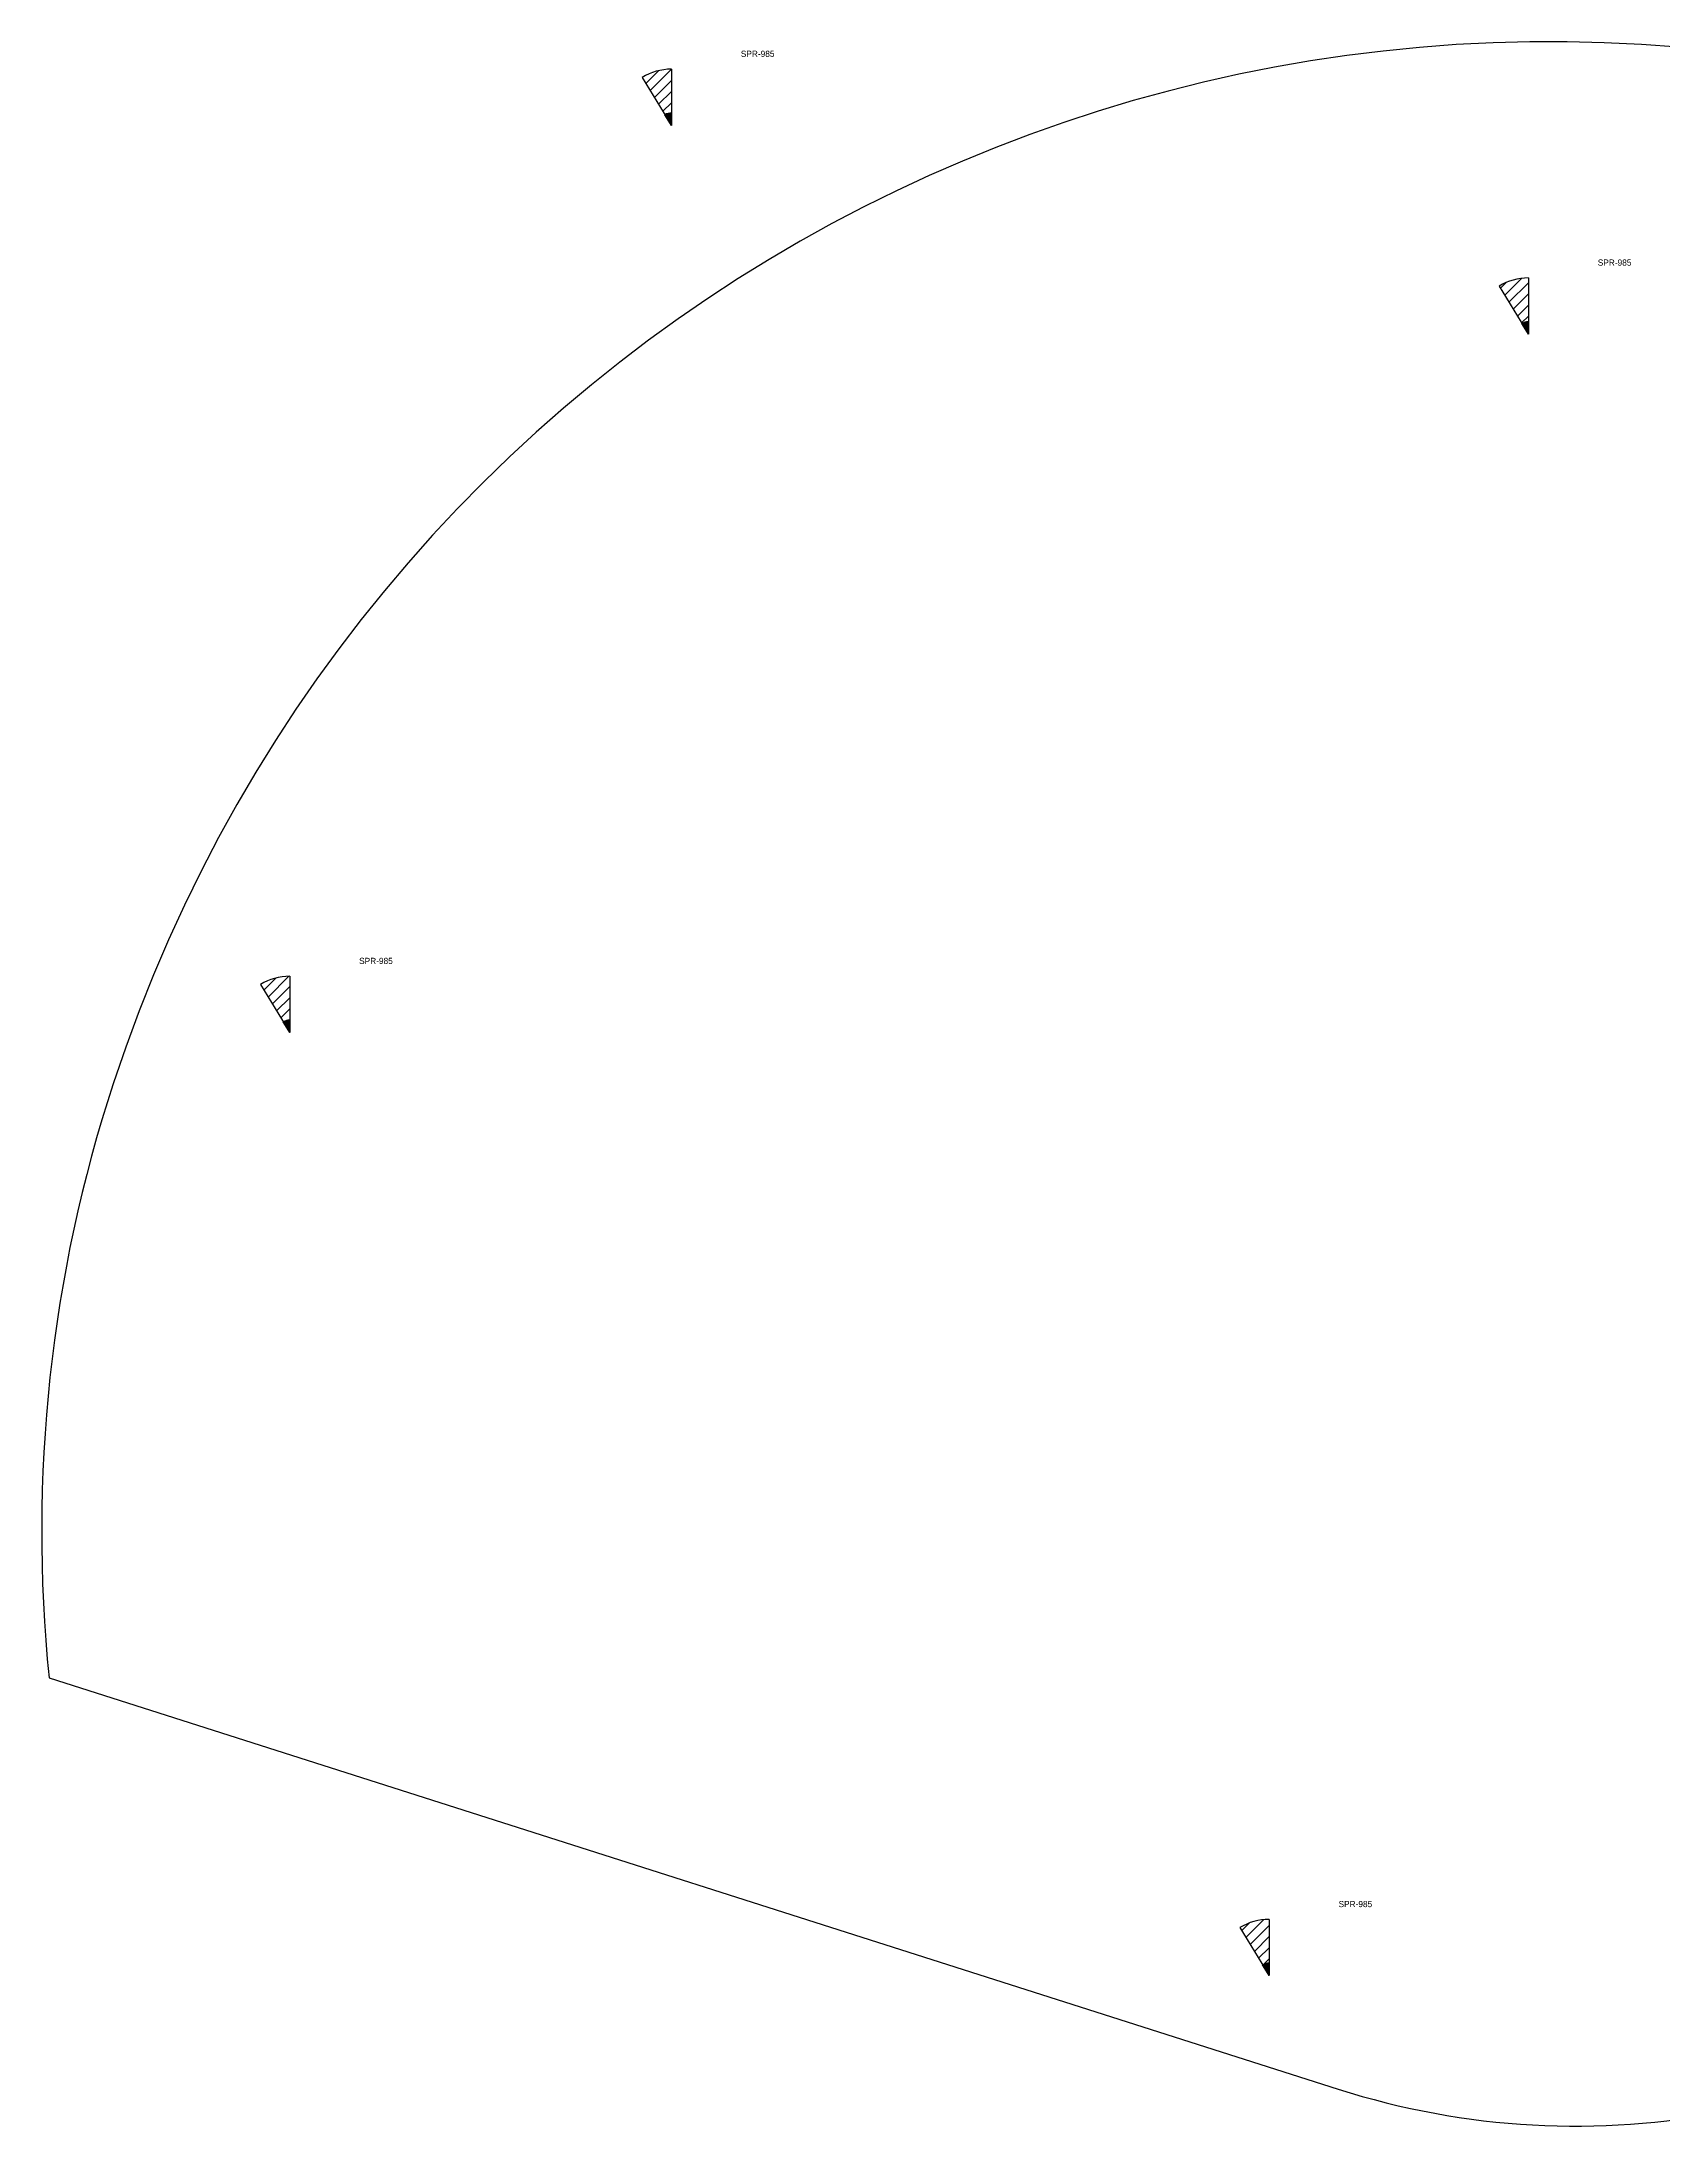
# Model space of a CAD drawing. Header units: millimetres. Extents: x 0 to 12390, y -1520 to 0.
# Drawn here: x 9917 to 10570, y -1137 to -298 of the extents above; entities that cross this region are included whole.
import ezdxf

# ---------------------------------------------------------------- set-up
doc = ezdxf.new("R2010")
doc.units = ezdxf.units.MM

# ---------------------------------------------------------------- blocks, each defined once
blk = doc.blocks.new('sprinkler')
for p, q in [((-11.75, 19.33), (0, 0)), ((0, 22.62), (0, 0)), ((0, 0), (-2.6, 4.27)), ((0, 0), (0, 5))]:
    blk.add_line(p, q)
for tag, p, flags in [('HatchTypeInner', (27.77, 23.36), 9), ('HatchScaleInner', (27.88, 18.81), 9), ('HatchColorInner', (27.99, 13.66), 9), ('InnerLineColor', (28.11, 8.7), 9), ('InnerLineLinetype', (28.22, 3.48), 9), ('HatchTypeOuter', (28.33, -1.27), 9), ('HatchScaleOuter', (28.43, -5.55), 9), ('HatchColorOuter', (28.53, -10.01), 9), ('OuterLineColor', (28.65, -15.27), 9), ('OuterLineLinetype', (28.75, -19.87), 9), ('OuterLineVisisbility', (28.85, -24.15), 9), ('Offset', (28.81, -29.4), 1), ('PolylineHandle', (28.81, -34.02), 1), ('VertexCode', (29.36, -38.31), 1)]:
    blk.add_attdef(tag, p, '', height=2.5, dxfattribs=dict(flags=flags))
blk.add_attdef('SPRINKLERTYPE', (27.96, 27.56), '', height=2.5)
blk = doc.blocks.new('1856E')
h = blk.add_hatch()
h.set_pattern_fill('ANSI31', color=3, style=0)
edge = h.paths.add_edge_path()
edge.add_line((0, 5), (0, 22.62))
edge.add_arc((0, 0), 22.62, 90, 121.2903)
edge.add_line((-11.75, 19.33), (-2.6, 4.27))
edge.add_arc((0, 0), 5, 90, 121.2903, ccw=False)
h = blk.add_hatch(color=3)
edge = h.paths.add_edge_path()
edge.add_line((0, 0), (0, 5))
edge.add_arc((0, 0), 5, 90, 121.2903)
edge.add_line((-2.6, 4.27), (0, 0))
at = {"color": 3}
for radius in [22.62, 5]:
    blk.add_arc((0, 0), radius, 90, 121.2903, dxfattribs=at)
blk = doc.blocks.new('18591')
h = blk.add_hatch()
h.set_pattern_fill('ANSI31', color=3, style=0)
edge = h.paths.add_edge_path()
edge.add_line((0, 5), (0, 22.62))
edge.add_arc((0, 0), 22.62, 90, 121.2903)
edge.add_line((-11.75, 19.33), (-2.6, 4.27))
edge.add_arc((0, 0), 5, 90, 121.2903, ccw=False)
h = blk.add_hatch(color=3)
edge = h.paths.add_edge_path()
edge.add_line((0, 0), (0, 5))
edge.add_arc((0, 0), 5, 90, 121.2903)
edge.add_line((-2.6, 4.27), (0, 0))
at = {"color": 3}
for radius in [22.62, 5]:
    blk.add_arc((0, 0), radius, 90, 121.2903, dxfattribs=at)
blk = doc.blocks.new('1879E')
h = blk.add_hatch()
h.set_pattern_fill('ANSI31', color=3, style=0)
edge = h.paths.add_edge_path()
edge.add_line((0, 5), (0, 22.62))
edge.add_arc((0, 0), 22.62, 90, 121.2903)
edge.add_line((-11.75, 19.33), (-2.6, 4.27))
edge.add_arc((0, 0), 5, 90, 121.2903, ccw=False)
h = blk.add_hatch(color=3)
edge = h.paths.add_edge_path()
edge.add_line((0, 0), (0, 5))
edge.add_arc((0, 0), 5, 90, 121.2903)
edge.add_line((-2.6, 4.27), (0, 0))
at = {"color": 3}
for radius in [22.62, 5]:
    blk.add_arc((0, 0), radius, 90, 121.2903, dxfattribs=at)
blk = doc.blocks.new('187E4')
h = blk.add_hatch()
h.set_pattern_fill('ANSI31', color=3, style=0)
edge = h.paths.add_edge_path()
edge.add_line((0, 5), (0, 22.62))
edge.add_arc((0, 0), 22.62, 90, 121.2903)
edge.add_line((-11.75, 19.33), (-2.6, 4.27))
edge.add_arc((0, 0), 5, 90, 121.2903, ccw=False)
h = blk.add_hatch(color=3)
edge = h.paths.add_edge_path()
edge.add_line((0, 0), (0, 5))
edge.add_arc((0, 0), 5, 90, 121.2903)
edge.add_line((-2.6, 4.27), (0, 0))
at = {"color": 3}
for radius in [22.62, 5]:
    blk.add_arc((0, 0), radius, 90, 121.2903, dxfattribs=at)

msp = doc.modelspace()

# ---------------------------------------------------------------- linework, layer by layer
msp.add_lwpolyline([(11304.51, -518.78), (10711.84, -327.52, 0.412877), (9946.15, -717.39, 0.105058), (9920.38, -956.47), (10439.43, -1121.98, 0.257227), (10737.61, -1063.13, -0.034182), (10818.46, -1004.17), (10821.13, -1008.4), (10818.46, -1004.17, -0.120909), (11149.9, -893.94, -0.388981), (11433.35, -1114.62, 0.287413)], format="xyb")

# ---------------------------------------------------------------- block references
for p in [(10170.97, -331.6), (10516.08, -415.63), (10017.26, -696.71), (10411.68, -1076.3)]:
    msp.add_blockref('sprinkler', p).add_auto_attribs({'SPRINKLERTYPE': 'SPR-985'})
for name, p in [('1856E', (10170.97, -331.6)), ('18591', (10516.08, -415.63)), ('187E4', (10017.26, -696.71)), ('1879E', (10411.68, -1076.3))]:
    msp.add_blockref(name, p)

doc.saveas('drawing.dxf')
